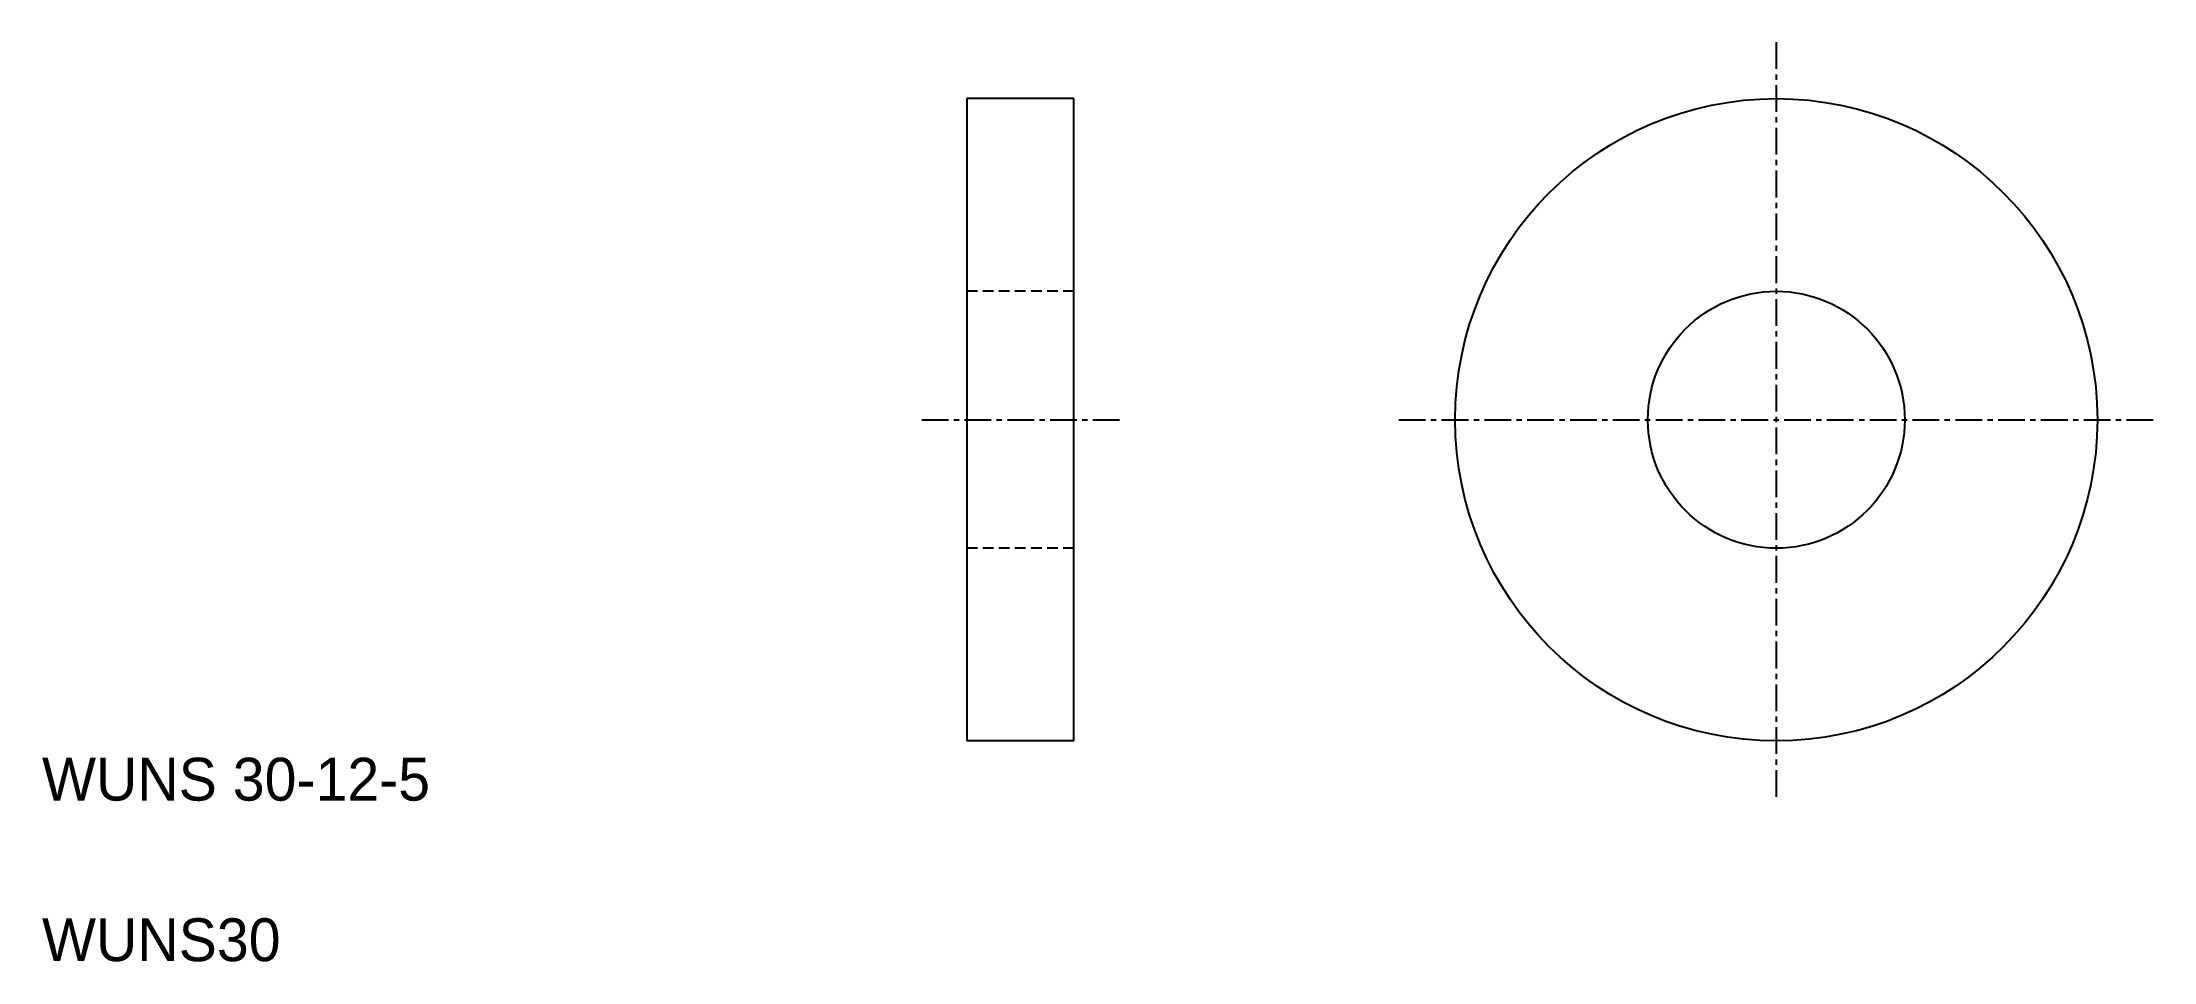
# Model space of a CAD drawing. Extents: x 5 to 103.7, y 5 to 47.9.
import ezdxf

# ---------------------------------------------------------------- set-up
doc = ezdxf.new("R2010")
doc.units = 0
doc.linetypes.add('CENTER', pattern=[2, 1.25, -0.25, 0.25, -0.25])
doc.linetypes.add('DASHED', pattern=[0.75, 0.5, -0.25])
doc.layers.get('0').update_dxf_attribs({"linetype": 'CONTINUOUS'})
doc.layers.add('CENTER', color=1, linetype='CENTER')

msp = doc.modelspace()

# ---------------------------------------------------------------- linework, layer by layer
at = {"color": 7, "linetype": 'CONTINUOUS'}
for p, q in [((48.206, 45.292), (48.206, 15.292)), ((53.206, 45.292), (48.206, 45.292)), ((53.206, 15.292), (53.206, 45.292)), ((53.206, 15.292), (48.206, 15.292))]:
    msp.add_line(p, q, dxfattribs=at)
at = {"color": 3, "linetype": 'DASHED'}
for p, q in [((53.206, 36.292), (48.206, 36.292)), ((53.206, 24.292), (48.206, 24.292))]:
    msp.add_line(p, q, dxfattribs=at)
at = {"color": 7, "linetype": 'CONTINUOUS'}
for radius in [15, 6]:
    msp.add_circle((86.024, 30.292), radius, dxfattribs=at)
at = {"layer": 'CENTER', "color": 1, "linetype": 'CENTER'}
for p, q in [((86.024, 47.928), (86.024, 12.657)), ((46.1, 30.292), (55.343, 30.292)), ((68.389, 30.292), (103.66, 30.292))]:
    msp.add_line(p, q, dxfattribs=at)

# ---------------------------------------------------------------- texts
at = {"color": 7, "linetype": 'CONTINUOUS'}
for s, p in [('WUNS 30-12-5', (5, 12.5)), ('WUNS30', (5, 5))]:
    msp.add_text(s, height=2, dxfattribs=at).set_placement(p)

doc.saveas('drawing.dxf')
